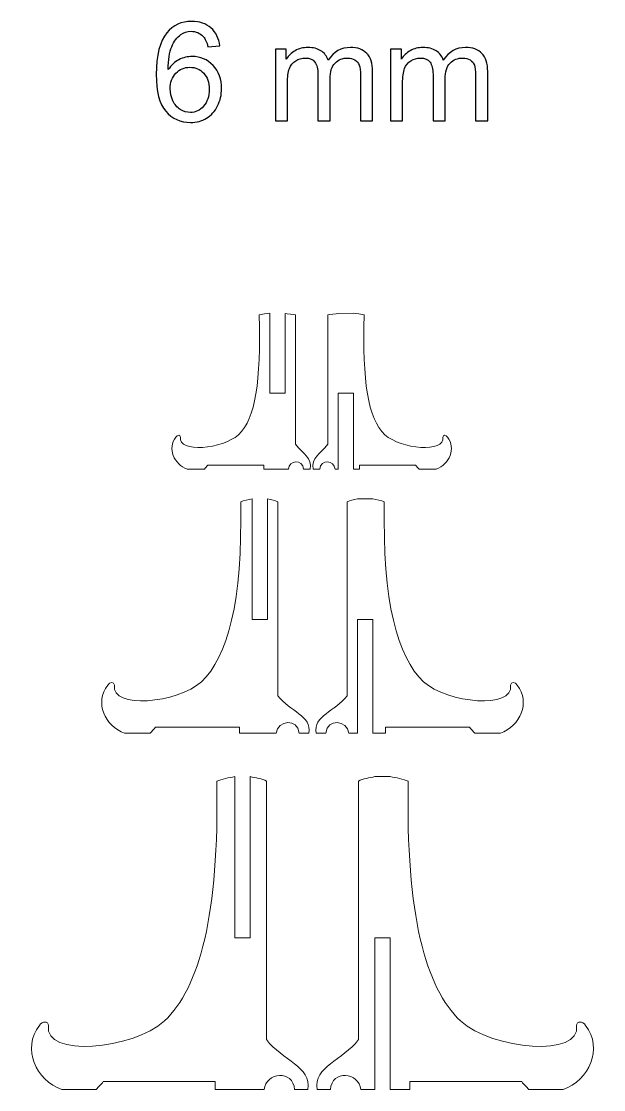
# Model space of a CAD drawing. Header units: millimetres. Extents: x -1046 to 482, y -434 to 540.
# Drawn here: x 175.3 to 398.2, y 131.4 to 540.1 of the extents above; entities that cross this region are included whole.
import ezdxf

# ---------------------------------------------------------------- set-up
doc = ezdxf.new("R2010")
doc.units = ezdxf.units.MM
doc.header["$MEASUREMENT"] = 0
doc.layers.add('Layer 1', color=7, linetype='Continuous')

msp = doc.modelspace()

# ---------------------------------------------------------------- linework, layer by layer
at = {"layer": 'Layer 1', "color": 250}
for points, knots in [([(251.2847, 530.6871), (251.2847, 530.6871), (246.682, 530.3167), (246.682, 530.3167), (246.682, 530.3167), (246.2676, 532.1419), (245.6768, 533.4734), (244.9097, 534.3022), (244.9097, 534.3022), (243.6488, 535.6337), (242.0881, 536.295), (240.2364, 536.295), (240.2364, 536.295), (238.7463, 536.295), (237.4237, 535.8805), (236.2862, 535.0517), (236.2862, 535.0517), (234.8225, 533.9848), (233.6762, 532.4329), (232.8209, 530.3873), (232.8209, 530.3873), (231.9745, 528.3328), (231.5336, 525.4142), (231.4983, 521.6315), (231.4983, 521.6315), (232.6181, 523.3333), (233.9937, 524.603), (235.6161, 525.423), (235.6161, 525.423), (237.2385, 526.2519), (238.9315, 526.6663), (240.7126, 526.6663), (240.7126, 526.6663), (243.8163, 526.6663), (246.4616, 525.52), (248.6483, 523.2363), (248.6483, 523.2363), (250.8262, 520.9525), (251.9196, 518.0075), (251.9196, 514.3835), (251.9196, 514.3835), (251.9196, 512.0028), (251.4082, 509.7984), (250.3854, 507.7528), (250.3854, 507.7528), (249.3537, 505.7071), (247.9517, 504.1464), (246.153, 503.0619), (246.153, 503.0619), (244.363, 501.9773), (242.3262, 501.4306), (240.0513, 501.4306), (240.0513, 501.4306), (236.1804, 501.4306), (233.0149, 502.8591), (230.5637, 505.7071), (230.5637, 505.7071), (228.1212, 508.5552), (226.8956, 513.2549), (226.8956, 519.7975), (226.8956, 519.7975), (226.8956, 527.116), (228.2535, 532.4417), (230.9604, 535.7659), (230.9604, 535.7659), (233.3235, 538.6581), (236.5066, 540.1041), (240.5186, 540.1041), (240.5186, 540.1041), (243.4989, 540.1041), (245.9502, 539.2665), (247.8547, 537.6), (247.8547, 537.6), (249.7593, 535.9335), (250.9056, 533.6321), (251.2847, 530.6871)], [0, 0, 0, 0, 0.05, 0.05, 0.05, 0.05, 0.1, 0.1, 0.1, 0.1, 0.15, 0.15, 0.15, 0.15, 0.2, 0.2, 0.2, 0.2, 0.25, 0.25, 0.25, 0.25, 0.3, 0.3, 0.3, 0.3, 0.35, 0.35, 0.35, 0.35, 0.4, 0.4, 0.4, 0.4, 0.45, 0.45, 0.45, 0.45, 0.5, 0.5, 0.5, 0.5, 0.55, 0.55, 0.55, 0.55, 0.6, 0.6, 0.6, 0.6, 0.65, 0.65, 0.65, 0.65, 0.7, 0.7, 0.7, 0.7, 0.75, 0.75, 0.75, 0.75, 0.8, 0.8, 0.8, 0.8, 0.85, 0.85, 0.85, 0.85, 0.9, 0.9, 0.9, 0.9, 1, 1, 1, 1]), ([(272.4995, 502.0655), (272.4995, 502.0655), (272.4995, 529.5231), (272.4995, 529.5231), (272.4995, 529.5231), (272.4995, 529.5231), (276.679, 529.5231), (276.679, 529.5231), (276.679, 529.5231), (276.679, 529.5231), (276.679, 525.6435), (276.679, 525.6435), (276.679, 525.6435), (277.5343, 526.9837), (278.6806, 528.0683), (280.109, 528.8795), (280.109, 528.8795), (281.5374, 529.6995), (283.1599, 530.1051), (284.9851, 530.1051), (284.9851, 530.1051), (287.0131, 530.1051), (288.6796, 529.6819), (289.9758, 528.8442), (289.9758, 528.8442), (291.2719, 527.9977), (292.189, 526.825), (292.718, 525.3084), (292.718, 525.3084), (294.9047, 528.5091), (297.7352, 530.1051), (301.2269, 530.1051), (301.2269, 530.1051), (303.9603, 530.1051), (306.0677, 529.3556), (307.5314, 527.8478), (307.5314, 527.8478), (309.0039, 526.34), (309.7446, 524.021), (309.7446, 520.8908), (309.7446, 520.8908), (309.7446, 520.8908), (309.7446, 502.0655), (309.7446, 502.0655), (309.7446, 502.0655), (309.7446, 502.0655), (305.0889, 502.0655), (305.0889, 502.0655), (305.0889, 502.0655), (305.0889, 502.0655), (305.0889, 519.3478), (305.0889, 519.3478), (305.0889, 519.3478), (305.0889, 521.1994), (304.9302, 522.5397), (304.6304, 523.3597), (304.6304, 523.3597), (304.3306, 524.1797), (303.784, 524.8322), (302.9816, 525.3348), (302.9816, 525.3348), (302.188, 525.8374), (301.2533, 526.0843), (300.1864, 526.0843), (300.1864, 526.0843), (298.2466, 526.0843), (296.6418, 525.4406), (295.3633, 524.1621), (295.3633, 524.1621), (294.0847, 522.8748), (293.4499, 520.8203), (293.4499, 517.9987), (293.4499, 517.9987), (293.4499, 517.9987), (293.4499, 502.0655), (293.4499, 502.0655), (293.4499, 502.0655), (293.4499, 502.0655), (288.7942, 502.0655), (288.7942, 502.0655), (288.7942, 502.0655), (288.7942, 502.0655), (288.7942, 519.8856), (288.7942, 519.8856), (288.7942, 519.8856), (288.7942, 521.9489), (288.4151, 523.5008), (287.6568, 524.5324), (287.6568, 524.5324), (286.8985, 525.5641), (285.6552, 526.0843), (283.9358, 526.0843), (283.9358, 526.0843), (282.6308, 526.0843), (281.4228, 525.7404), (280.3118, 525.0527), (280.3118, 525.0527), (279.2008, 524.3649), (278.3984, 523.3597), (277.8958, 522.0283), (277.8958, 522.0283), (277.402, 520.7057), (277.1552, 518.7923), (277.1552, 516.2969), (277.1552, 516.2969), (277.1552, 516.2969), (277.1552, 502.0655), (277.1552, 502.0655), (277.1552, 502.0655), (277.1552, 502.0655), (272.4995, 502.0655), (272.4995, 502.0655)], [0, 0, 0, 0, 0.03448276, 0.03448276, 0.03448276, 0.03448276, 0.06896552, 0.06896552, 0.06896552, 0.06896552, 0.10344828, 0.10344828, 0.10344828, 0.10344828, 0.13793103, 0.13793103, 0.13793103, 0.13793103, 0.17241379, 0.17241379, 0.17241379, 0.17241379, 0.20689655, 0.20689655, 0.20689655, 0.20689655, 0.24137931, 0.24137931, 0.24137931, 0.24137931, 0.27586207, 0.27586207, 0.27586207, 0.27586207, 0.31034483, 0.31034483, 0.31034483, 0.31034483, 0.34482759, 0.34482759, 0.34482759, 0.34482759, 0.37931034, 0.37931034, 0.37931034, 0.37931034, 0.4137931, 0.4137931, 0.4137931, 0.4137931, 0.44827586, 0.44827586, 0.44827586, 0.44827586, 0.48275862, 0.48275862, 0.48275862, 0.48275862, 0.51724138, 0.51724138, 0.51724138, 0.51724138, 0.55172414, 0.55172414, 0.55172414, 0.55172414, 0.5862069, 0.5862069, 0.5862069, 0.5862069, 0.62068966, 0.62068966, 0.62068966, 0.62068966, 0.65517241, 0.65517241, 0.65517241, 0.65517241, 0.68965517, 0.68965517, 0.68965517, 0.68965517, 0.72413793, 0.72413793, 0.72413793, 0.72413793, 0.75862069, 0.75862069, 0.75862069, 0.75862069, 0.79310345, 0.79310345, 0.79310345, 0.79310345, 0.82758621, 0.82758621, 0.82758621, 0.82758621, 0.86206897, 0.86206897, 0.86206897, 0.86206897, 0.89655172, 0.89655172, 0.89655172, 0.89655172, 0.93103448, 0.93103448, 0.93103448, 0.93103448, 1, 1, 1, 1]), ([(316.5693, 502.0655), (316.5693, 502.0655), (316.5693, 529.5231), (316.5693, 529.5231), (316.5693, 529.5231), (316.5693, 529.5231), (320.7488, 529.5231), (320.7488, 529.5231), (320.7488, 529.5231), (320.7488, 529.5231), (320.7488, 525.6435), (320.7488, 525.6435), (320.7488, 525.6435), (321.6041, 526.9837), (322.7504, 528.0683), (324.1788, 528.8795), (324.1788, 528.8795), (325.6072, 529.6995), (327.2297, 530.1051), (329.0549, 530.1051), (329.0549, 530.1051), (331.0829, 530.1051), (332.7494, 529.6819), (334.0456, 528.8442), (334.0456, 528.8442), (335.3417, 527.9977), (336.2588, 526.825), (336.7878, 525.3084), (336.7878, 525.3084), (338.9745, 528.5091), (341.805, 530.1051), (345.2967, 530.1051), (345.2967, 530.1051), (348.0301, 530.1051), (350.1375, 529.3556), (351.6012, 527.8478), (351.6012, 527.8478), (353.0737, 526.34), (353.8144, 524.021), (353.8144, 520.8908), (353.8144, 520.8908), (353.8144, 520.8908), (353.8144, 502.0655), (353.8144, 502.0655), (353.8144, 502.0655), (353.8144, 502.0655), (349.1587, 502.0655), (349.1587, 502.0655), (349.1587, 502.0655), (349.1587, 502.0655), (349.1587, 519.3478), (349.1587, 519.3478), (349.1587, 519.3478), (349.1587, 521.1994), (349, 522.5397), (348.7002, 523.3597), (348.7002, 523.3597), (348.4004, 524.1797), (347.8538, 524.8322), (347.0514, 525.3348), (347.0514, 525.3348), (346.2578, 525.8374), (345.3231, 526.0843), (344.2562, 526.0843), (344.2562, 526.0843), (342.3164, 526.0843), (340.7116, 525.4406), (339.4331, 524.1621), (339.4331, 524.1621), (338.1545, 522.8748), (337.5197, 520.8203), (337.5197, 517.9987), (337.5197, 517.9987), (337.5197, 517.9987), (337.5197, 502.0655), (337.5197, 502.0655), (337.5197, 502.0655), (337.5197, 502.0655), (332.864, 502.0655), (332.864, 502.0655), (332.864, 502.0655), (332.864, 502.0655), (332.864, 519.8856), (332.864, 519.8856), (332.864, 519.8856), (332.864, 521.9489), (332.4849, 523.5008), (331.7266, 524.5324), (331.7266, 524.5324), (330.9683, 525.5641), (329.725, 526.0843), (328.0056, 526.0843), (328.0056, 526.0843), (326.7006, 526.0843), (325.4926, 525.7404), (324.3816, 525.0527), (324.3816, 525.0527), (323.2706, 524.3649), (322.4682, 523.3597), (321.9656, 522.0283), (321.9656, 522.0283), (321.4718, 520.7057), (321.225, 518.7923), (321.225, 516.2969), (321.225, 516.2969), (321.225, 516.2969), (321.225, 502.0655), (321.225, 502.0655), (321.225, 502.0655), (321.225, 502.0655), (316.5693, 502.0655), (316.5693, 502.0655)], [0, 0, 0, 0, 0.03448276, 0.03448276, 0.03448276, 0.03448276, 0.06896552, 0.06896552, 0.06896552, 0.06896552, 0.10344828, 0.10344828, 0.10344828, 0.10344828, 0.13793103, 0.13793103, 0.13793103, 0.13793103, 0.17241379, 0.17241379, 0.17241379, 0.17241379, 0.20689655, 0.20689655, 0.20689655, 0.20689655, 0.24137931, 0.24137931, 0.24137931, 0.24137931, 0.27586207, 0.27586207, 0.27586207, 0.27586207, 0.31034483, 0.31034483, 0.31034483, 0.31034483, 0.34482759, 0.34482759, 0.34482759, 0.34482759, 0.37931034, 0.37931034, 0.37931034, 0.37931034, 0.4137931, 0.4137931, 0.4137931, 0.4137931, 0.44827586, 0.44827586, 0.44827586, 0.44827586, 0.48275862, 0.48275862, 0.48275862, 0.48275862, 0.51724138, 0.51724138, 0.51724138, 0.51724138, 0.55172414, 0.55172414, 0.55172414, 0.55172414, 0.5862069, 0.5862069, 0.5862069, 0.5862069, 0.62068966, 0.62068966, 0.62068966, 0.62068966, 0.65517241, 0.65517241, 0.65517241, 0.65517241, 0.68965517, 0.68965517, 0.68965517, 0.68965517, 0.72413793, 0.72413793, 0.72413793, 0.72413793, 0.75862069, 0.75862069, 0.75862069, 0.75862069, 0.79310345, 0.79310345, 0.79310345, 0.79310345, 0.82758621, 0.82758621, 0.82758621, 0.82758621, 0.86206897, 0.86206897, 0.86206897, 0.86206897, 0.89655172, 0.89655172, 0.89655172, 0.89655172, 0.93103448, 0.93103448, 0.93103448, 0.93103448, 1, 1, 1, 1]), ([(232.239, 514.3394), (232.239, 512.7347), (232.5829, 511.2004), (233.2618, 509.7367), (233.2618, 509.7367), (233.9408, 508.273), (234.893, 507.162), (236.101, 506.3949), (236.101, 506.3949), (237.3179, 505.6278), (238.6052, 505.2398), (239.9719, 505.2398), (239.9719, 505.2398), (241.9558, 505.2398), (243.6488, 506.0334), (245.0508, 507.6205), (245.0508, 507.6205), (246.4528, 509.2077), (247.1582, 511.3591), (247.1582, 514.0837), (247.1582, 514.0837), (247.1582, 516.7025), (246.4616, 518.7658), (245.0772, 520.2736), (245.0772, 520.2736), (243.6929, 521.7814), (241.9294, 522.5397), (239.7867, 522.5397), (239.7867, 522.5397), (237.6882, 522.5397), (235.8982, 521.7814), (234.4345, 520.2736), (234.4345, 520.2736), (232.9708, 518.7658), (232.239, 516.7907), (232.239, 514.3394)], [0, 0, 0, 0, 0.1, 0.1, 0.1, 0.1, 0.2, 0.2, 0.2, 0.2, 0.3, 0.3, 0.3, 0.3, 0.4, 0.4, 0.4, 0.4, 0.5, 0.5, 0.5, 0.5, 0.6, 0.6, 0.6, 0.6, 0.7, 0.7, 0.7, 0.7, 0.8, 0.8, 0.8, 0.8, 1, 1, 1, 1])]:
    msp.add_open_spline(points, degree=3, knots=knots, dxfattribs=at)
at = {"layer": 'Layer 1', "color": 250, "lineweight": 20}
for points, knots in [([(276.2681, 428.3752), (276.8687, 428.228), (279.8109, 428.0464), (280.2681, 427.8283), (280.2681, 427.8283), (280.2681, 411.3415), (280.2681, 394.8548), (280.2681, 378.3681), (280.2681, 378.3681), (283.2645, 374.3577), (286.5864, 373.2799), (285.8187, 368.7991), (285.8187, 368.7991), (284.9801, 368.7991), (284.1414, 368.7991), (283.3028, 368.7991), (283.3028, 368.7991), (283.0452, 372.7055), (277.755, 372.1551), (277.4771, 368.7951), (277.4771, 368.7951), (276.0044, 368.7951), (274.5316, 368.7951), (273.0588, 368.7951), (273.0588, 368.7951), (272.2816, 368.7951), (268.8655, 368.7951), (268.0882, 368.7951), (268.0882, 368.7951), (268.0882, 369.3064), (268.0882, 369.8178), (268.0882, 370.3292), (268.0882, 370.3292), (260.9494, 370.3292), (253.8106, 370.3292), (246.6718, 370.3292), (246.6718, 370.3292), (246.2217, 369.736), (245.7718, 369.3883), (245.3218, 368.7951), (245.3218, 368.7951), (243.1331, 368.7951), (240.9444, 368.7951), (238.7557, 368.7951), (238.7557, 368.7951), (233.7936, 370.6357), (230.9945, 376.6296), (234.4602, 381.0681), (234.4602, 381.0681), (235.0098, 381.973), (236.158, 381.912), (236.1784, 381.0681), (236.1784, 381.0681), (235.2276, 374.8399), (252.2822, 376.4305), (258.3926, 381.9272), (258.3926, 381.9272), (265.067, 388.2696), (266.894, 402.1757), (266.3681, 427.8283), (266.3681, 427.8283), (266.9224, 428.0502), (269.653, 428.2408), (270.3681, 428.3961), (270.3681, 428.3961), (270.3681, 428.3961), (270.3681, 397.8445), (270.3681, 397.8445), (270.3681, 397.8445), (270.3681, 397.8445), (272.7001, 397.8445), (272.7001, 397.8445), (272.7001, 397.8445), (272.7001, 397.8445), (273.936, 397.8445), (273.936, 397.8445), (273.936, 397.8445), (273.936, 397.8445), (276.2681, 397.8445), (276.2681, 397.8445), (276.2681, 397.8445), (276.2681, 397.8445), (276.2681, 428.3752), (276.2681, 428.3752)], [0, 0, 0, 0, 0.04545455, 0.04545455, 0.04545455, 0.04545455, 0.09090909, 0.09090909, 0.09090909, 0.09090909, 0.13636364, 0.13636364, 0.13636364, 0.13636364, 0.18181818, 0.18181818, 0.18181818, 0.18181818, 0.22727273, 0.22727273, 0.22727273, 0.22727273, 0.27272727, 0.27272727, 0.27272727, 0.27272727, 0.31818182, 0.31818182, 0.31818182, 0.31818182, 0.36363636, 0.36363636, 0.36363636, 0.36363636, 0.40909091, 0.40909091, 0.40909091, 0.40909091, 0.45454545, 0.45454545, 0.45454545, 0.45454545, 0.5, 0.5, 0.5, 0.5, 0.54545455, 0.54545455, 0.54545455, 0.54545455, 0.59090909, 0.59090909, 0.59090909, 0.59090909, 0.63636364, 0.63636364, 0.63636364, 0.63636364, 0.68181818, 0.68181818, 0.68181818, 0.68181818, 0.72727273, 0.72727273, 0.72727273, 0.72727273, 0.77272727, 0.77272727, 0.77272727, 0.77272727, 0.81818182, 0.81818182, 0.81818182, 0.81818182, 0.86363636, 0.86363636, 0.86363636, 0.86363636, 0.90909091, 0.90909091, 0.90909091, 0.90909091, 1, 1, 1, 1]), ([(296.5636, 428.3752), (295.963, 428.228), (293.0208, 428.0464), (292.5636, 427.8283), (292.5636, 427.8283), (292.5636, 411.3415), (292.5636, 394.8548), (292.5636, 378.3681), (292.5636, 378.3681), (289.5672, 374.3577), (286.2453, 373.2799), (287.013, 368.7991), (287.013, 368.7991), (287.8516, 368.7991), (288.6903, 368.7991), (289.5289, 368.7991), (289.5289, 368.7991), (289.7865, 372.7055), (295.0767, 372.1551), (295.3546, 368.7951), (295.3546, 368.7951), (295.3546, 368.7951), (296.5636, 368.7951), (296.5636, 368.7951), (296.5636, 368.7951), (296.5636, 368.7951), (296.5636, 397.8445), (296.5636, 397.8445), (296.5636, 397.8445), (296.5636, 397.8445), (302.4636, 397.8445), (302.4636, 397.8445), (302.4636, 397.8445), (302.4636, 397.8445), (302.4636, 368.7951), (302.4636, 368.7951), (302.4636, 368.7951), (302.4636, 368.7951), (304.7435, 368.7951), (304.7435, 368.7951), (304.7435, 368.7951), (304.7435, 369.3064), (304.7435, 369.8178), (304.7435, 370.3292), (304.7435, 370.3292), (311.8823, 370.3292), (319.0211, 370.3292), (326.1599, 370.3292), (326.1599, 370.3292), (326.61, 369.736), (327.0599, 369.3883), (327.5099, 368.7951), (327.5099, 368.7951), (329.6986, 368.7951), (331.8873, 368.7951), (334.076, 368.7951), (334.076, 368.7951), (339.0381, 370.6357), (341.8372, 376.6296), (338.3715, 381.0681), (338.3715, 381.0681), (337.8219, 381.973), (336.6737, 381.912), (336.6533, 381.0681), (336.6533, 381.0681), (337.6041, 374.8399), (320.5495, 376.4305), (314.4391, 381.9272), (314.4391, 381.9272), (307.7647, 388.2696), (305.9377, 402.1757), (306.4636, 427.8283), (306.4636, 427.8283), (305.9093, 428.0502), (303.1787, 428.2408), (302.4636, 428.3961), (302.4636, 428.3961), (302.4636, 428.3961), (296.5636, 428.3752), (296.5636, 428.3752)], [0, 0, 0, 0, 0.04761905, 0.04761905, 0.04761905, 0.04761905, 0.0952381, 0.0952381, 0.0952381, 0.0952381, 0.14285714, 0.14285714, 0.14285714, 0.14285714, 0.19047619, 0.19047619, 0.19047619, 0.19047619, 0.23809524, 0.23809524, 0.23809524, 0.23809524, 0.28571429, 0.28571429, 0.28571429, 0.28571429, 0.33333333, 0.33333333, 0.33333333, 0.33333333, 0.38095238, 0.38095238, 0.38095238, 0.38095238, 0.42857143, 0.42857143, 0.42857143, 0.42857143, 0.47619048, 0.47619048, 0.47619048, 0.47619048, 0.52380952, 0.52380952, 0.52380952, 0.52380952, 0.57142857, 0.57142857, 0.57142857, 0.57142857, 0.61904762, 0.61904762, 0.61904762, 0.61904762, 0.66666667, 0.66666667, 0.66666667, 0.66666667, 0.71428571, 0.71428571, 0.71428571, 0.71428571, 0.76190476, 0.76190476, 0.76190476, 0.76190476, 0.80952381, 0.80952381, 0.80952381, 0.80952381, 0.85714286, 0.85714286, 0.85714286, 0.85714286, 0.9047619, 0.9047619, 0.9047619, 0.9047619, 1, 1, 1, 1]), ([(265.6855, 311.2914), (265.6855, 311.2914), (267.5394, 311.2914), (267.5394, 311.2914), (267.5394, 311.2914), (267.5394, 311.2914), (269.5624, 311.2914), (269.5624, 311.2914), (269.5624, 311.2914), (269.5624, 311.2914), (269.5624, 357.4033), (269.5624, 357.4033), (269.5624, 357.4033), (270.9334, 357.1472), (272.4355, 356.7725), (273.4954, 356.2671), (273.4954, 356.2671), (273.4954, 331.5369), (273.4954, 306.8068), (273.4954, 282.0768), (273.4954, 282.0768), (277.99, 276.0612), (286.515, 274.4445), (285.3634, 267.7233), (285.3634, 267.7233), (284.1055, 267.7233), (282.8475, 267.7233), (281.5896, 267.7233), (281.5896, 267.7233), (281.2032, 273.5829), (273.2679, 272.7573), (272.851, 267.7173), (272.851, 267.7173), (270.642, 267.7173), (268.4328, 267.7173), (266.2236, 267.7173), (266.2236, 267.7173), (265.0578, 267.7173), (259.9336, 267.7173), (258.7677, 267.7173), (258.7677, 267.7173), (258.7677, 268.4842), (258.7677, 269.2513), (258.7677, 270.0184), (258.7677, 270.0184), (248.0595, 270.0184), (237.3513, 270.0184), (226.6431, 270.0184), (226.6431, 270.0184), (225.9679, 269.1286), (225.2931, 268.6071), (224.6181, 267.7173), (224.6181, 267.7173), (221.335, 267.7173), (218.052, 267.7173), (214.7689, 267.7173), (214.7689, 267.7173), (207.3258, 270.4782), (203.1271, 279.469), (208.3257, 286.1268), (208.3257, 286.1268), (209.1501, 287.4841), (210.8724, 287.3926), (210.903, 286.1268), (210.903, 286.1268), (209.4768, 276.7845), (235.0587, 279.1704), (244.2243, 287.4154), (244.2243, 287.4154), (254.2359, 296.929), (260.0169, 317.7882), (259.228, 356.2671), (259.228, 356.2671), (260.4428, 356.7536), (262.136, 357.1395), (263.6624, 357.4067), (263.6624, 357.4067), (263.6624, 357.4067), (263.6624, 311.2914), (263.6624, 311.2914), (263.6624, 311.2914), (263.6624, 311.2914), (265.6855, 311.2914), (265.6855, 311.2914)], [0, 0, 0, 0, 0.04545455, 0.04545455, 0.04545455, 0.04545455, 0.09090909, 0.09090909, 0.09090909, 0.09090909, 0.13636364, 0.13636364, 0.13636364, 0.13636364, 0.18181818, 0.18181818, 0.18181818, 0.18181818, 0.22727273, 0.22727273, 0.22727273, 0.22727273, 0.27272727, 0.27272727, 0.27272727, 0.27272727, 0.31818182, 0.31818182, 0.31818182, 0.31818182, 0.36363636, 0.36363636, 0.36363636, 0.36363636, 0.40909091, 0.40909091, 0.40909091, 0.40909091, 0.45454545, 0.45454545, 0.45454545, 0.45454545, 0.5, 0.5, 0.5, 0.5, 0.54545455, 0.54545455, 0.54545455, 0.54545455, 0.59090909, 0.59090909, 0.59090909, 0.59090909, 0.63636364, 0.63636364, 0.63636364, 0.63636364, 0.68181818, 0.68181818, 0.68181818, 0.68181818, 0.72727273, 0.72727273, 0.72727273, 0.72727273, 0.77272727, 0.77272727, 0.77272727, 0.77272727, 0.81818182, 0.81818182, 0.81818182, 0.81818182, 0.86363636, 0.86363636, 0.86363636, 0.86363636, 0.90909091, 0.90909091, 0.90909091, 0.90909091, 1, 1, 1, 1]), ([(303.8959, 357.4033), (302.5249, 357.1471), (301.0228, 356.7725), (299.9629, 356.2671), (299.9629, 356.2671), (299.9629, 331.5369), (299.9629, 306.8068), (299.9629, 282.0768), (299.9629, 282.0768), (295.4683, 276.0612), (286.9434, 274.4445), (288.0949, 267.7233), (288.0949, 267.7233), (289.3528, 267.7233), (290.6109, 267.7233), (291.8688, 267.7233), (291.8688, 267.7233), (292.2552, 273.5829), (300.1905, 272.7573), (300.6073, 267.7173), (300.6073, 267.7173), (300.6073, 267.7173), (303.8959, 267.7173), (303.8959, 267.7173), (303.8959, 267.7173), (303.8959, 267.7173), (303.8959, 311.2914), (303.8959, 311.2914), (303.8959, 311.2914), (303.8959, 311.2914), (309.7959, 311.2914), (309.7959, 311.2914), (309.7959, 311.2914), (309.7959, 311.2914), (309.7959, 267.7173), (309.7959, 267.7173), (309.7959, 267.7173), (309.7959, 267.7173), (314.6907, 267.7173), (314.6907, 267.7173), (314.6907, 267.7173), (314.6907, 268.4842), (314.6907, 269.2513), (314.6907, 270.0184), (314.6907, 270.0184), (325.3989, 270.0184), (336.1071, 270.0184), (346.8153, 270.0184), (346.8153, 270.0184), (347.4904, 269.1286), (348.1653, 268.6071), (348.8403, 267.7173), (348.8403, 267.7173), (352.1233, 267.7173), (355.4064, 267.7173), (358.6894, 267.7173), (358.6894, 267.7173), (366.1326, 270.4782), (370.3312, 279.469), (365.1327, 286.1268), (365.1327, 286.1268), (364.3083, 287.4841), (362.586, 287.3926), (362.5554, 286.1268), (362.5554, 286.1268), (363.9816, 276.7845), (338.3997, 279.1704), (329.2341, 287.4154), (329.2341, 287.4154), (319.2225, 296.929), (313.4415, 317.7882), (314.2303, 356.2671), (314.2303, 356.2671), (313.0155, 356.7536), (311.3223, 357.1395), (309.7959, 357.4067), (309.7959, 357.4067), (309.7959, 357.4067), (303.8959, 357.4033), (303.8959, 357.4033)], [0, 0, 0, 0, 0.04761905, 0.04761905, 0.04761905, 0.04761905, 0.0952381, 0.0952381, 0.0952381, 0.0952381, 0.14285714, 0.14285714, 0.14285714, 0.14285714, 0.19047619, 0.19047619, 0.19047619, 0.19047619, 0.23809524, 0.23809524, 0.23809524, 0.23809524, 0.28571429, 0.28571429, 0.28571429, 0.28571429, 0.33333333, 0.33333333, 0.33333333, 0.33333333, 0.38095238, 0.38095238, 0.38095238, 0.38095238, 0.42857143, 0.42857143, 0.42857143, 0.42857143, 0.47619048, 0.47619048, 0.47619048, 0.47619048, 0.52380952, 0.52380952, 0.52380952, 0.52380952, 0.57142857, 0.57142857, 0.57142857, 0.57142857, 0.61904762, 0.61904762, 0.61904762, 0.61904762, 0.66666667, 0.66666667, 0.66666667, 0.66666667, 0.71428571, 0.71428571, 0.71428571, 0.71428571, 0.76190476, 0.76190476, 0.76190476, 0.76190476, 0.80952381, 0.80952381, 0.80952381, 0.80952381, 0.85714286, 0.85714286, 0.85714286, 0.85714286, 0.9047619, 0.9047619, 0.9047619, 0.9047619, 1, 1, 1, 1]), ([(262.8568, 251.115), (264.9136, 250.7789), (267.4119, 250.2255), (269.0841, 249.428), (269.0841, 249.428), (269.0841, 216.4544), (269.0841, 183.4809), (269.0841, 150.5076), (269.0841, 150.5076), (275.0769, 142.4868), (286.4436, 140.3312), (284.9081, 131.3696), (284.9081, 131.3696), (283.2309, 131.3696), (281.5536, 131.3696), (279.8764, 131.3696), (279.8764, 131.3696), (279.3612, 139.1824), (268.7808, 138.0816), (268.2249, 131.3616), (268.2249, 131.3616), (265.2796, 131.3616), (262.334, 131.3616), (259.3884, 131.3616), (259.3884, 131.3616), (257.834, 131.3616), (251.0017, 131.3616), (249.4472, 131.3616), (249.4472, 131.3616), (249.4472, 132.3841), (249.4472, 133.4069), (249.4472, 134.4297), (249.4472, 134.4297), (235.1696, 134.4297), (220.892, 134.4297), (206.6144, 134.4297), (206.6144, 134.4297), (205.7141, 133.2433), (204.8144, 132.548), (203.9144, 131.3616), (203.9144, 131.3616), (199.5369, 131.3616), (195.1596, 131.3616), (190.7821, 131.3616), (190.7821, 131.3616), (180.858, 135.0428), (175.2597, 147.0305), (182.1912, 155.9076), (182.1912, 155.9076), (183.2904, 157.7173), (185.5868, 157.5953), (185.6276, 155.9076), (185.6276, 155.9076), (183.726, 143.4512), (217.8352, 146.6324), (230.056, 157.6257), (230.056, 157.6257), (243.4048, 170.3105), (251.1128, 198.1228), (250.0609, 249.428), (250.0609, 249.428), (251.9474, 250.1834), (254.6988, 250.7571), (256.9568, 251.1104), (256.9568, 251.1104), (256.9568, 251.1104), (256.9568, 189.4604), (256.9568, 189.4604), (256.9568, 189.4604), (256.9568, 189.4604), (258.6709, 189.4604), (258.6709, 189.4604), (258.6709, 189.4604), (258.6709, 189.4604), (261.1428, 189.4604), (261.1428, 189.4604), (261.1428, 189.4604), (261.1428, 189.4604), (262.8568, 189.4604), (262.8568, 189.4604), (262.8568, 189.4604), (262.8568, 189.4604), (262.8568, 251.115), (262.8568, 251.115)], [0, 0, 0, 0, 0.04545455, 0.04545455, 0.04545455, 0.04545455, 0.09090909, 0.09090909, 0.09090909, 0.09090909, 0.13636364, 0.13636364, 0.13636364, 0.13636364, 0.18181818, 0.18181818, 0.18181818, 0.18181818, 0.22727273, 0.22727273, 0.22727273, 0.22727273, 0.27272727, 0.27272727, 0.27272727, 0.27272727, 0.31818182, 0.31818182, 0.31818182, 0.31818182, 0.36363636, 0.36363636, 0.36363636, 0.36363636, 0.40909091, 0.40909091, 0.40909091, 0.40909091, 0.45454545, 0.45454545, 0.45454545, 0.45454545, 0.5, 0.5, 0.5, 0.5, 0.54545455, 0.54545455, 0.54545455, 0.54545455, 0.59090909, 0.59090909, 0.59090909, 0.59090909, 0.63636364, 0.63636364, 0.63636364, 0.63636364, 0.68181818, 0.68181818, 0.68181818, 0.68181818, 0.72727273, 0.72727273, 0.72727273, 0.72727273, 0.77272727, 0.77272727, 0.77272727, 0.77272727, 0.81818182, 0.81818182, 0.81818182, 0.81818182, 0.86363636, 0.86363636, 0.86363636, 0.86363636, 0.90909091, 0.90909091, 0.90909091, 0.90909091, 1, 1, 1, 1]), ([(310.6014, 251.115), (308.5446, 250.7789), (306.0464, 250.2255), (304.3741, 249.428), (304.3741, 249.428), (304.3741, 216.4544), (304.3741, 183.4809), (304.3741, 150.5076), (304.3741, 150.5076), (298.3813, 142.4868), (287.0148, 140.3312), (288.5501, 131.3696), (288.5501, 131.3696), (290.2273, 131.3696), (291.9048, 131.3696), (293.582, 131.3696), (293.582, 131.3696), (294.0972, 139.1824), (304.6776, 138.0816), (305.2333, 131.3616), (305.2333, 131.3616), (305.2333, 131.3616), (310.6014, 131.3616), (310.6014, 131.3616), (310.6014, 131.3616), (310.6014, 131.3616), (310.6014, 189.4604), (310.6014, 189.4604), (310.6014, 189.4604), (310.6014, 189.4604), (316.5014, 189.4604), (316.5014, 189.4604), (316.5014, 189.4604), (316.5014, 189.4604), (316.5014, 131.3616), (316.5014, 131.3616), (316.5014, 131.3616), (316.5014, 131.3616), (324.0112, 131.3616), (324.0112, 131.3616), (324.0112, 131.3616), (324.0112, 132.3841), (324.0112, 133.4069), (324.0112, 134.4297), (324.0112, 134.4297), (338.2888, 134.4297), (352.5664, 134.4297), (366.844, 134.4297), (366.844, 134.4297), (367.7441, 133.2433), (368.644, 132.548), (369.544, 131.3616), (369.544, 131.3616), (373.9213, 131.3616), (378.2988, 131.3616), (382.6761, 131.3616), (382.6761, 131.3616), (392.6004, 135.0428), (398.1985, 147.0305), (391.2672, 155.9076), (391.2672, 155.9076), (390.168, 157.7173), (387.8716, 157.5953), (387.8308, 155.9076), (387.8308, 155.9076), (389.7324, 143.4512), (355.6232, 146.6324), (343.4024, 157.6257), (343.4024, 157.6257), (330.0536, 170.3105), (322.3456, 198.1228), (323.3973, 249.428), (323.3973, 249.428), (321.5108, 250.1834), (318.7594, 250.7571), (316.5014, 251.1104), (316.5014, 251.1104), (316.5014, 251.1104), (310.6014, 251.115), (310.6014, 251.115)], [0, 0, 0, 0, 0.04761905, 0.04761905, 0.04761905, 0.04761905, 0.0952381, 0.0952381, 0.0952381, 0.0952381, 0.14285714, 0.14285714, 0.14285714, 0.14285714, 0.19047619, 0.19047619, 0.19047619, 0.19047619, 0.23809524, 0.23809524, 0.23809524, 0.23809524, 0.28571429, 0.28571429, 0.28571429, 0.28571429, 0.33333333, 0.33333333, 0.33333333, 0.33333333, 0.38095238, 0.38095238, 0.38095238, 0.38095238, 0.42857143, 0.42857143, 0.42857143, 0.42857143, 0.47619048, 0.47619048, 0.47619048, 0.47619048, 0.52380952, 0.52380952, 0.52380952, 0.52380952, 0.57142857, 0.57142857, 0.57142857, 0.57142857, 0.61904762, 0.61904762, 0.61904762, 0.61904762, 0.66666667, 0.66666667, 0.66666667, 0.66666667, 0.71428571, 0.71428571, 0.71428571, 0.71428571, 0.76190476, 0.76190476, 0.76190476, 0.76190476, 0.80952381, 0.80952381, 0.80952381, 0.80952381, 0.85714286, 0.85714286, 0.85714286, 0.85714286, 0.9047619, 0.9047619, 0.9047619, 0.9047619, 1, 1, 1, 1])]:
    msp.add_open_spline(points, degree=3, knots=knots, dxfattribs=at)

doc.saveas('drawing.dxf')
